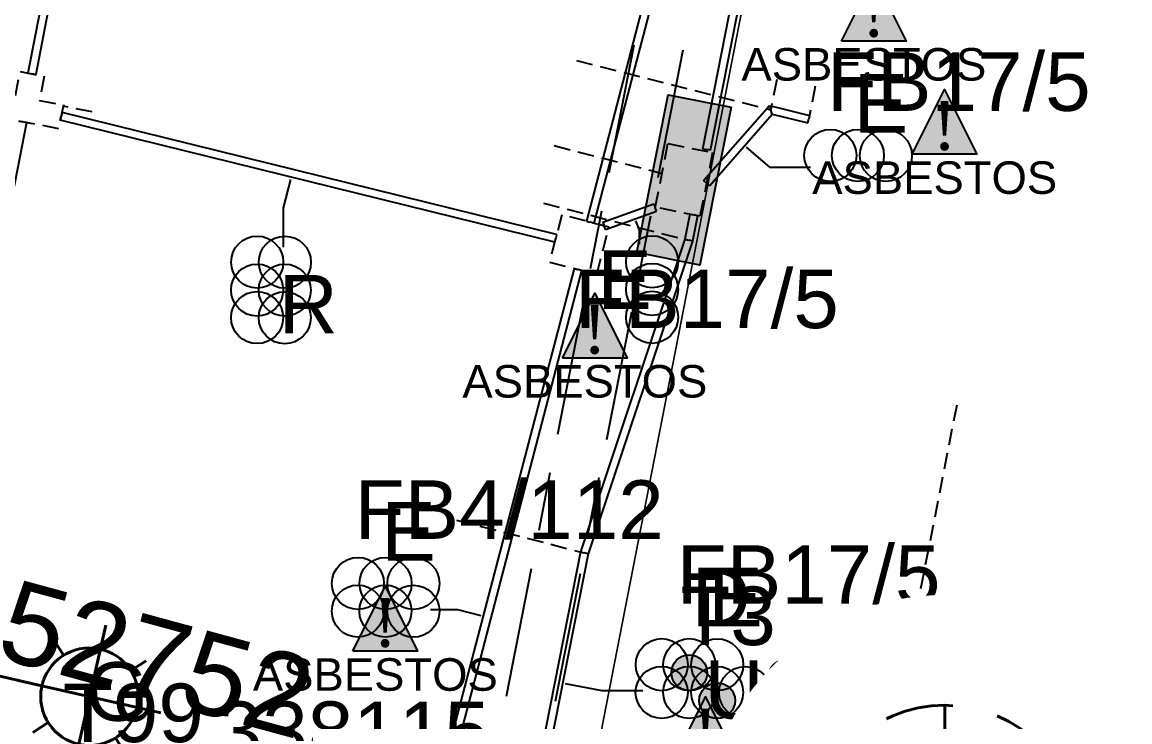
# Model space of a CAD drawing. Header units: metres. Extents: x 313711 to 315840, y 6256069 to 6257554.
# Drawn here: x 315433.85 to 315467.9, y 6256507.68 to 6256529.2 of the extents above; entities that cross this region are included whole.
import ezdxf
from ezdxf.enums import TextEntityAlignment as Align

# ---------------------------------------------------------------- set-up
doc = ezdxf.new("R2010")
doc.units = ezdxf.units.M
for name, pattern in [('Cable Exist UG', [8.2, 4, -1.2, 1.8, -1.2]), ('Dash', [5, 3, -2]), ('DASHED', [0.75, 0.5, -0.25])]:
    doc.linetypes.add(name, pattern=pattern)
doc.layers.get('0').update_dxf_attribs({"color": 6})
for name, color, linetype in [('_User DUCT CONFIGS', 7, 'Continuous'), ('_User EARTHING', 7, 'Continuous'), ('Duct_SP_EXT', 7, 'Continuous'), ('Equip_SL_EXT', 7, 'Continuous'), ('Equip_SP_SL_EXT', 7, 'Continuous'), ('Mains_HV_EXT', 7, 'Continuous'), ('Mains_SL_EXT', 7, 'Continuous'), ('SupportsUG_SP_LV_EXT', 7, 'Continuous')]:
    doc.layers.add(name, color=color, linetype=linetype)
doc.layers.add('Cadastre Land Parcels_SP_EXT', color=9, linetype='Continuous', lineweight=5)
doc.layers.add('Cadastre Roads_SP_EXT', color=9, linetype='Continuous', lineweight=5)
doc.layers.add('UNKNOWN_FEATURES', color=1, linetype='DASHED', plot=False)
doc.styles.add('iecARIAL', font='arial.ttf', dxfattribs={"height": 2})
doc.styles.add('iecNAME', font='times.ttf')
doc.styles.add('IESYMBOL1', font='isocp.shx')
doc.styles.add('PIT_LABEL', font='arial.ttf')
doc.styles.add('SLCP_LABEL', font='arial.ttf', dxfattribs={"height": 3.5})
doc.styles.get("Standard").update_dxf_attribs({"font": 'arial.ttf'})

# ---------------------------------------------------------------- blocks, each defined once
blk = doc.blocks.new('DUCT_EXT')
blk.add_circle((0, 0.8), 0.8)
at = {"flags": 1}
blk.add_attdef('Z', (0, 0), '', height=0.2, dxfattribs=at)
at = {"flags": 9}
for tag, p in [('DUCT_CODE', (0, 0)), ('XSECT_TYPE', (0, -0.2)), ('FB_REFERENCE', (0, -0.4)), ('STATE', (0, -0.6)), ('NOTES', (0, -0.8))]:
    blk.add_attdef(tag, text='', height=0.2, dxfattribs=at).set_placement(p, align=Align.MIDDLE_LEFT)
blk = doc.blocks.new('SL_LANTERN_EXT')
at = {"lineweight": 40}
for p, q in [((0, 1.968), (0, 6.468)), ((-1.459, 5.676), (-1.061, 5.278)), ((1.458, 5.676), (1.06, 5.278)), ((-2.25, 4.218), (2.25, 4.218)), ((-1.459, 2.759), (-1.061, 3.157)), ((1.458, 2.759), (1.06, 3.157)), ((0, 0), (0, 2.721))]:
    blk.add_line(p, q, dxfattribs=at)
blk.add_circle((0, 4.218), 1.5, dxfattribs=at)
at = {"style": 'iecARIAL', "flags": 8}
blk.add_attdef('ASSET_NUM', (1.5, 1.5), '', height=2.5, dxfattribs=at)
for tag, p, height, flags in [('CONSTRUCTED_VOLTAGE', (0.981, -0.653), 0.2, 9), ('CONTROL_TYPE', (0.981, -0.853), 0.2, 9), ('LANTERN_PURPOSE', (0.981, -1.053), 0.2, 9), ('LNUMBER', (2.181, -3.253), 2.5, 8), ('LANTERN_TYPE', (0.981, -1.253), 0.2, 9), ('NO_PHASES', (0.981, -1.453), 0.2, 9), ('OPERATING_VOLTAGE', (0.981, -1.653), 0.2, 9), ('ORIENTATION', (0.981, -1.853), 0.2, 9), ('OWNED_BY', (0.981, -2.053), 0.2, 9), ('STATE', (0.981, -2.253), 0.2, 9), ('USAGE', (0.981, -2.453), 0.2, 9), ('CEXIST', (0.981, -2.653), 0.2, 9), ('CNEW', (0.981, -2.853), 0.2, 9), ('CNUMBER', (0.981, -3.053), 0.2, 9), ('CREMOVE', (0.981, -3.253), 0.2, 9), ('CREPLACE', (0.981, -3.453), 0.2, 9), ('LKINGHEIGHT', (0.981, -3.653), 0.2, 9), ('LBRACKET', (0.981, -3.853), 0.2, 9), ('LBRACKETVOCAB', (0.981, -4.053), 0.2, 9), ('LCATEGORY', (0.981, -4.253), 0.2, 9), ('LCHARGE1', (0.981, -4.453), 0.2, 9), ('LCHARGE1PERCENT', (0.981, -4.653), 0.2, 9), ('LCHARGE2', (0.981, -4.853), 0.2, 9), ('LCHARGE2PERCENT', (0.981, -5.053), 0.2, 9), ('LCHARGE3', (0.981, -5.253), 0.2, 9), ('LCHARGE3PERCENT', (0.981, -5.453), 0.2, 9), ('LEXIST', (0.981, -5.653), 0.2, 9), ('LLAMP', (0.981, -5.853), 0.2, 9), ('LLAMPVOCAB', (0.981, -6.053), 0.2, 9), ('LMAST', (0.981, -6.253), 0.2, 9), ('LMASTVOCAB', (0.981, -6.453), 0.2, 9), ('LNEW', (0.981, -6.653), 0.2, 9), ('LANTNUMBER', (0.981, -6.853), 0.2, 9), ('LOUTREACH', (0.981, -7.253), 0.2, 9), ('LOUTREACHVOCAB', (0.981, -7.453), 0.2, 9), ('LRATECODE', (0.981, -7.653), 0.2, 9), ('LREMOVE', (0.981, -7.853), 0.2, 9), ('LREPLACE', (0.981, -8.053), 0.2, 9), ('LTYPE', (0.981, -8.253), 0.2, 9), ('LTYPEVOCAB', (0.981, -8.453), 0.2, 9), ('LEGEND', (0.981, -8.653), 0.2, 9), ('LOCATION', (0.981, -8.853), 0.2, 9), ('NOTES', (0.981, -9.053), 0.2, 9), ('STREETNAME', (0.981, -9.253), 0.2, 9), ('SUBURB', (0.981, -9.453), 0.2, 1)]:
    blk.add_attdef(tag, p, '', height=height, dxfattribs=dict(flags=flags))
blk = doc.blocks.new('WARNING_FEATURE_EXT')
h = blk.add_hatch(color=2)
h.dxf.hatch_style = 1
h.paths.add_polyline_path([(0.001, 1.995), (-0.994, -0.001), (0.997, -0.001)])
at = {"color": 18, "true_color": 0x000000}
blk.add_lwpolyline([(-0.994, -0.001), (0.001, 1.995), (0.997, -0.001)], close=True, dxfattribs=at)
at = {"color": 18, "true_color": 0x000000, "insert": (0.001, 0.872), "char_height": 1.5, "attachment_point": 5, "line_spacing_factor": 1.5, "style": 'iecNAME'}
blk.add_mtext_dynamic_manual_height_columns('!', width=1.5, gutter_width=4, heights=[0], dxfattribs=at)
at = {"color": 2, "flags": 1}
for tag, p in [('STATE', (1.191, 2.008)), ('HAZMAT_ID', (1.191, 0.723))]:
    blk.add_attdef(tag, p, '', height=0.8, dxfattribs=at)
at = {"color": 2}
blk.add_attdef('WARNING_TYPE', text='', height=1, dxfattribs=at).set_placement((-4.067, -1.217), (4.875, -1.217), align=Align.ALIGNED)
at = {"color": 2, "flags": 1}
blk.add_attdef('WARNING_DESC', text='', height=0.8, dxfattribs=at).set_placement((1.191, -0.562), align=Align.MIDDLE_CENTER)
blk = doc.blocks.new('CABLE_LARGE_EXT')
h = blk.add_hatch(color=256)
edge = h.paths.add_edge_path()
edge.add_arc((0, 0.55), 0.55, 0, 360)
blk.add_circle((0, 0.55), 0.55)
at = {"flags": 1}
blk.add_attdef('Z', (0, 0), '', height=0.2, dxfattribs=at)
at = {"flags": 9}
for tag, p in [('COND_CODE', (0, 0)), ('STATE', (0, -0.4)), ('FB_REFERENCE', (0, -0.2)), ('XSECT_SIZE', (0, -0.6)), ('NOTES', (0, -0.8))]:
    blk.add_attdef(tag, text='', height=0.2, dxfattribs=at).set_placement(p, align=Align.MIDDLE_LEFT)
blk = doc.blocks.new('PIT_EXT')
blk.add_hatch(color=256).paths.add_polyline_path([(-2.475, 0.99), (2.475, 0.99), (2.475, -0.99), (-2.475, -0.99)])
at = {"lineweight": -3}
blk.add_lwpolyline([(-2.475, 0.99), (2.475, 0.99), (2.475, -0.99), (-2.475, -0.99)], close=True, dxfattribs=at)
at = {"style": 'PIT_LABEL'}
for tag, height, flags, p in [('ASSET_NUM', 2.5, 8, (2, 2)), ('STREET_CODE', 0.2, 9, (0, -0.2))]:
    blk.add_attdef(tag, text='', height=height, dxfattribs=dict(at, flags=flags)).set_placement(p, align=Align.MIDDLE_LEFT)
at = {"flags": 1}
blk.add_attdef('Z', (0, 0), '', height=0.2, dxfattribs=at)
at = {"flags": 9}
for tag, p in [('OWNED_BY', (0, -0.4)), ('STATE', (0, -0.6)), ('SUPPORT_TYPE', (0, -0.8)), ('USAGE', (0, -1)), ('LOCATION', (0, -1.2)), ('NOTES', (0, -1.4))]:
    blk.add_attdef(tag, text='', height=0.2, dxfattribs=at).set_placement(p, align=Align.MIDDLE_LEFT)
blk = doc.blocks.new('SLCP_ZELL_EXT')
blk.add_wipeout([(-0.236, 7.5), (-0.706, 7.47), (-1.174, 7.411), (-1.637, 7.323), (-2.093, 7.206), (-2.542, 7.06), (-2.98, 6.887), (-3.407, 6.686), (-3.82, 6.459), (-4.218, 6.206), (-4.599, 5.929), (-4.962, 5.629), (-5.306, 5.306), (-5.629, 4.962), (-5.929, 4.599), (-6.206, 4.218), (-6.459, 3.82), (-6.686, 3.407), (-6.887, 2.98), (-7.06, 2.542), (-7.206, 2.093), (-7.323, 1.637), (-7.411, 1.174), (-7.47, 0.706), (-7.5, 0.236), (-7.5, -0.236), (-7.47, -0.706), (-7.411, -1.174), (-7.323, -1.637), (-7.206, -2.093), (-7.06, -2.542), (-6.887, -2.98), (-6.686, -3.407), (-6.459, -3.82), (-6.206, -4.218), (-5.929, -4.599), (-5.629, -4.962), (-5.306, -5.306), (-4.962, -5.629), (-4.599, -5.929), (-4.218, -6.206), (-3.82, -6.459), (-3.407, -6.686), (-2.98, -6.887), (-2.542, -7.06), (-2.093, -7.206), (-1.637, -7.323), (-1.174, -7.411), (-0.706, -7.47), (-0.236, -7.5), (0.236, -7.5), (0.706, -7.47), (1.174, -7.411), (1.637, -7.323), (2.093, -7.206), (2.542, -7.06), (2.98, -6.887), (3.407, -6.686), (3.82, -6.459), (4.218, -6.206), (4.599, -5.929), (4.962, -5.629), (5.306, -5.306), (5.629, -4.962), (5.929, -4.599), (6.206, -4.218), (6.459, -3.82), (6.686, -3.407), (6.887, -2.98), (7.06, -2.542), (7.206, -2.093), (7.323, -1.637), (7.411, -1.174), (7.47, -0.706), (7.5, -0.236), (7.5, 0.236), (7.47, 0.706), (7.411, 1.174), (7.323, 1.637), (7.206, 2.093), (7.06, 2.542), (6.887, 2.98), (6.686, 3.407), (6.459, 3.82), (6.206, 4.218), (5.929, 4.599), (5.629, 4.962), (5.306, 5.306), (4.962, 5.629), (4.599, 5.929), (4.218, 6.206), (3.82, 6.459), (3.407, 6.686), (2.98, 6.887), (2.542, 7.06), (2.093, 7.206), (1.637, 7.323), (1.174, 7.411), (0.706, 7.47), (0.236, 7.5)])
at = {"linetype": 'Dash', "lineweight": 40, "ltscale": 0.7}
for p, q in [((0, 4.109), (0, -4.109)), ((-4.109, 0), (4.109, 0))]:
    blk.add_line(p, q, dxfattribs=at)
blk.add_circle((0, 0), 4.109, dxfattribs=at)
at = {"lineweight": 40, "style": 'IESYMBOL1'}
for s, p in [('P', (-1.604, 0)), ('Z', (1.702, 0)), ('60', (-1.612, -3.312))]:
    blk.add_text(s, height=2, dxfattribs=at).set_placement(p, align=Align.BOTTOM_CENTER)
at = {"style": 'SLCP_LABEL'}
for tag, height, flags, p in [('ASSET_NUM', 2.5, 8, (2, 2)), ('STREET_CODE', 0.2, 9, (0, -0.2))]:
    blk.add_attdef(tag, text='', height=height, dxfattribs=dict(at, flags=flags)).set_placement(p, align=Align.MIDDLE_LEFT)
at = {"flags": 1}
blk.add_attdef('Z', (0, 0), '', height=0.2, dxfattribs=at)
at = {"flags": 9}
for tag, p in [('CONSTRUCTED_VOLTAGE', (0, -0.4)), ('CONTROL_TYPE', (0, -0.6)), ('OPERATING_VOLTAGE', (0, -1)), ('NO_PHASES', (0, -0.8)), ('ORIENTATION', (0, -1.2)), ('OWNED_BY', (0, -1.4)), ('USAGE', (0, -1.6)), ('LOCATION', (0, -1.8)), ('STATE', (0, -2)), ('NOTES', (0, -2.2))]:
    blk.add_attdef(tag, text='', height=0.2, dxfattribs=at).set_placement(p, align=Align.MIDDLE_LEFT)

msp = doc.modelspace()

# ---------------------------------------------------------------- linework, layer by layer
at = {"layer": '_User DUCT CONFIGS'}
for points in [[(315458.088, 6256524.727), (315456.85, 6256524.727), (315456.121, 6256525.355)], [(315441.881, 6256522.279), (315441.881, 6256523.492), (315442.109, 6256524.359)], [(315452.831, 6256522.375), (315452.831, 6256522.799), (315452.72, 6256523.085)], [(315446.4, 6256511.139), (315447.229, 6256511.139), (315447.955, 6256510.958)], [(315452.932, 6256508.642), (315451.683, 6256508.642), (315450.55, 6256508.857)]]:
    msp.add_lwpolyline(points, dxfattribs=at)
at = {"layer": 'Cadastre Land Parcels_SP_EXT', "linetype": 'Continuous'}
msp.add_lwpolyline([(315508.875, 6256481.375), (315522.335, 6256534.735), (315497.114, 6256542.108), (315497.638, 6256544.327), (315460.565, 6256553.075), (315460.542, 6256552.988), (315450.263, 6256500.295), (315450.458, 6256497.086), (315452.186, 6256494.376), (315455.014, 6256492.844), (315506.65, 6256480.04), (315508.875, 6256481.375)], close=True, dxfattribs=at)
at = {"layer": 'Cadastre Roads_SP_EXT', "linetype": 'Continuous'}
msp.add_lwpolyline([(315437.702, 6256550.833), (315432.831, 6256525.437), (315433.183, 6256525.36), (315431.701, 6256519.549), (315427.911, 6256499.793), (315439.301, 6256496.855), (315455.014, 6256492.844), (315452.186, 6256494.376), (315450.458, 6256497.086), (315450.263, 6256500.295), (315460.542, 6256552.988)], dxfattribs=at)
at = {"layer": 'Duct_SP_EXT'}
for p, q in [((315458.761, 6256552.002), (315451.195, 6256523.075)), ((315458.993, 6256551.941), (315451.427, 6256523.014)), ((315436.405, 6256540.008), (315434.029, 6256527.628)), ((315436.641, 6256539.963), (315434.265, 6256527.583)), ((315454.773, 6256525.306), (315457.137, 6256537.342)), ((315455.008, 6256525.259), (315457.373, 6256537.296)), ((315434.029, 6256527.628), (315434.147, 6256527.605)), ((315434.265, 6256527.583), (315434.147, 6256527.605)), ((315435.078, 6256526.417), (315435.049, 6256526.301)), ((315450.28, 6256522.665), (315435.078, 6256526.417)), ((315454.799, 6256524.325), (315456.82, 6256526.635)), ((315456.82, 6256526.635), (315458.058, 6256526.33)), ((315456.82, 6256526.635), (315456.863, 6256526.501)), ((315456.905, 6256526.367), (315456.863, 6256526.501)), ((315433.986, 6256526.108), (315431.023, 6256511.002)), ((315433.75, 6256526.155), (315433.868, 6256526.132)), ((315433.986, 6256526.108), (315433.868, 6256526.132)), ((315435.02, 6256526.184), (315435.049, 6256526.301)), ((315450.222, 6256522.432), (315435.02, 6256526.184)), ((315454.979, 6256524.167), (315456.905, 6256526.367)), ((315456.905, 6256526.367), (315458, 6256526.097)), ((315458, 6256526.097), (315458.029, 6256526.213)), ((315458.058, 6256526.33), (315458.029, 6256526.213)), ((315454.773, 6256525.306), (315454.891, 6256525.283)), ((315455.008, 6256525.259), (315454.891, 6256525.283)), ((315454.799, 6256524.325), (315454.889, 6256524.246)), ((315454.979, 6256524.167), (315454.889, 6256524.246)), ((315451.698, 6256523.045), (315453.273, 6256523.613)), ((315451.78, 6256522.82), (315453.355, 6256523.388)), ((315453.273, 6256523.613), (315453.314, 6256523.501)), ((315453.355, 6256523.388), (315453.314, 6256523.501)), ((315451.195, 6256523.075), (315451.311, 6256523.044)), ((315451.427, 6256523.014), (315451.311, 6256523.044)), ((315451.698, 6256523.045), (315451.739, 6256522.932)), ((315454.377, 6256523.29), (315454.226, 6256522.52)), ((315454.377, 6256523.29), (315454.495, 6256523.267)), ((315454.612, 6256523.244), (315454.458, 6256522.458)), ((315454.612, 6256523.244), (315454.495, 6256523.267)), ((315450.28, 6256522.665), (315450.251, 6256522.548)), ((315451.78, 6256522.82), (315451.739, 6256522.932)), ((315450.222, 6256522.432), (315450.251, 6256522.548)), ((315454.226, 6256522.52), (315451.013, 6256512.91)), ((315454.458, 6256522.458), (315451.246, 6256512.848)), ((315454.226, 6256522.52), (315454.342, 6256522.489)), ((315454.458, 6256522.458), (315454.342, 6256522.489)), ((315450.815, 6256521.624), (315445.68, 6256501.984)), ((315450.815, 6256521.624), (315450.931, 6256521.593)), ((315451.048, 6256521.563), (315445.913, 6256501.923)), ((315451.048, 6256521.563), (315450.931, 6256521.593)), ((315451.013, 6256512.91), (315448.712, 6256501.193)), ((315451.246, 6256512.848), (315448.954, 6256501.184)), ((315451.013, 6256512.91), (315451.129, 6256512.879)), ((315451.246, 6256512.848), (315451.129, 6256512.879))]:
    msp.add_line(p, q, dxfattribs=at)
at = {"layer": 'UNKNOWN_FEATURES'}
for points in [[(315450.891, 6256528.012), (315456.863, 6256526.501)], [(315434.975, 6256525.919), (315433.502, 6256526.202), (315433.785, 6256527.675), (315434.525, 6256527.533), (315434.382, 6256526.79), (315435.116, 6256526.649), (315434.975, 6256525.919)], [(315457.046, 6256527.433), (315456.863, 6256526.501)], [(315458.229, 6256527.23), (315458.029, 6256526.213)], [(315436.003, 6256526.437), (315435.108, 6256526.61)], [(315450.208, 6256525.4), (315453.521, 6256524.545)], [(315453.314, 6256523.501), (315453.703, 6256525.462), (315455.076, 6256525.19), (315454.687, 6256523.229), (315453.314, 6256523.501)], [(315449.875, 6256523.627), (315454.342, 6256522.489)], [(315451.512, 6256521.441), (315451.891, 6256522.893), (315450.44, 6256523.272), (315450.061, 6256521.821), (315451.512, 6256521.441)], [(315462.579, 6256517.415), (315458.073, 6256494.476), (315482.782, 6256488.371)], [(315447.198, 6256513.887), (315451.129, 6256512.879)]]:
    msp.add_lwpolyline(points, dxfattribs=at)

# ---------------------------------------------------------------- block references
at = {"layer": '_User DUCT CONFIGS'}
for p, rotation in [((315458.694, 6256524.298), 359.9454710697963), ((315459.542, 6256524.298), 359.9454710697963), ((315460.401, 6256524.296), 359.9454710697963), ((315452.417, 6256521.828), 269.945471069923), ((315441.875, 6256521.817), 89.929876784844), ((315442.726, 6256521.815), 89.98440569069501), ((315441.872, 6256520.958), 89.929876784844), ((315442.723, 6256520.956), 89.98440569069501), ((315452.417, 6256520.98), 269.945471069923), ((315441.872, 6256520.11), 89.929876784844), ((315442.723, 6256520.108), 89.98440569069501), ((315452.414, 6256520.121), 269.945471069923), ((315444.172, 6256511.139), 359.9454710697963), ((315445.02, 6256511.139), 359.9454710697963), ((315445.879, 6256511.137), 359.9454710697963), ((315453.511, 6256508.641), 359.9454710697963), ((315454.359, 6256508.642), 359.9454710697963), ((315455.218, 6256508.639), 359.9454710697963)]:
    msp.add_blockref('DUCT_EXT', p, dxfattribs=dict(at, rotation=rotation))
for name, p in [('DUCT_EXT', (315444.17, 6256510.288)), ('DUCT_EXT', (315445.018, 6256510.288)), ('DUCT_EXT', (315445.877, 6256510.286)), ('CABLE_LARGE_EXT', (315454.359, 6256508.642)), ('DUCT_EXT', (315453.509, 6256507.79)), ('DUCT_EXT', (315454.357, 6256507.79)), ('DUCT_EXT', (315455.216, 6256507.788)), ('DUCT_EXT', (315456.075, 6256507.786)), ('CABLE_LARGE_EXT', (315455.216, 6256507.788))]:
    msp.add_blockref(name, p, dxfattribs=at)
at = {"layer": '_User EARTHING'}
ref = msp.add_blockref('WARNING_FEATURE_EXT', (315460.029, 6256528.616), dxfattribs=at)
ref.add_attrib('WARNING_TYPE', 'ASBESTOS', (315455.962, 6256527.399), dxfattribs={"layer": '0', "color": 2, "height": 1})
ref = msp.add_blockref('WARNING_FEATURE_EXT', (315462.206, 6256525.133), dxfattribs=at)
ref.add_attrib('WARNING_TYPE', 'ASBESTOS', (315458.139, 6256523.916), dxfattribs={"layer": '0', "color": 2, "height": 1})
ref = msp.add_blockref('WARNING_FEATURE_EXT', (315451.45, 6256518.871), dxfattribs=at)
ref.add_attrib('WARNING_TYPE', 'ASBESTOS', (315447.383, 6256517.654), dxfattribs={"layer": '0', "color": 2, "height": 1})
ref = msp.add_blockref('WARNING_FEATURE_EXT', (315445.008, 6256509.856), dxfattribs=at)
ref.add_attrib('WARNING_TYPE', 'ASBESTOS', (315440.942, 6256508.639), dxfattribs={"layer": '0', "color": 2, "height": 1})
ref = msp.add_blockref('WARNING_FEATURE_EXT', (315454.855, 6256506.453), dxfattribs=at)
ref.add_attrib('WARNING_TYPE', 'ASBESTOS', (315450.788, 6256505.236), dxfattribs={"layer": '0', "color": 2, "height": 1})
at = {"layer": 'Equip_SP_SL_EXT'}
ref = msp.add_blockref('SL_LANTERN_EXT', (315431.806, 6256509.394), dxfattribs=dict(at, rotation=257.1930369397287))
ref.add_attrib('ASSET_NUM', '52752', dxfattribs={"layer": '0', "height": 2.5, "rotation": 344.7625, "style": 'iecARIAL'}).set_placement((315433.306, 6256510.894), align=Align.MIDDLE_LEFT)
at = {"layer": 'SupportsUG_SP_LV_EXT', "rotation": 78.79275569651587}
msp.add_blockref('PIT_EXT', (315454.195, 6256524.345), dxfattribs=at)

# ---------------------------------------------------------------- texts
at = {"layer": '_User DUCT CONFIGS'}
for s, p in [('FB17/5', (315458.592, 6256526.467)), ('E', (315459.412, 6256525.802)), ('E', (315451.529, 6256520.379)), ('FB17/5', (315450.849, 6256519.788)), ('R', (315441.739, 6256519.627)), ('FB4/112', (315444.069, 6256513.309)), ('E', (315444.89, 6256512.643)), ('FB17/5', (315453.974, 6256511.314)), ('D', (315454.433, 6256510.619)), ('E', (315454.943, 6256510.619)), ('T3', (315454.085, 6256510.042)), ('G', (315435.79, 6256507.716)), ('U97', (315454.825, 6256507.779)), ('T99', (315435.103, 6256507.06)), ('338115', (315439.834, 6256506.509))]:
    msp.add_text(s, height=1.8, dxfattribs=at).set_placement(p)

# ---------------------------------------------------------------- next in the draw order: block references
at = {"layer": 'Equip_SL_EXT'}
ref = msp.add_blockref('SLCP_ZELL_EXT', (315462.22, 6256504.084), dxfattribs=at)
ref.add_attrib('ASSET_NUM', '1814', dxfattribs={"layer": '0', "height": 2.5, "style": 'SLCP_LABEL'}).set_placement((315464.22, 6256504.834), align=Align.TOP_RIGHT)

# ---------------------------------------------------------------- next in the draw order: linework, layer by layer
at = {"layer": 'Mains_HV_EXT', "linetype": 'Cable Exist UG'}
msp.add_lwpolyline([(315456.816, 6256491.285), (315454.578, 6256491.838), (315451.451, 6256493.588), (315449.457, 6256496.73), (315447.156, 6256500.431), (315457.62, 6256553.703), (315457.62, 6256553.703), (315458.946, 6256559.025), (315458.946, 6256559.025), (315482.174, 6256552.964), (315488.708, 6256549.346), (315490.551, 6256549.786)], dxfattribs=at)
at = {"layer": 'Mains_SL_EXT', "linetype": 'Cable Exist UG'}
msp.add_lwpolyline([(315455.489, 6256537.666), (315455.745, 6256536.376), (315448.667, 6256500.345), (315448.968, 6256496.567), (315451.097, 6256493.213), (315454.393, 6256491.368), (315457.099, 6256490.7), (315456.967, 6256490.164), (315457.704, 6256488.979)], dxfattribs=at)

doc.saveas('drawing.dxf')
